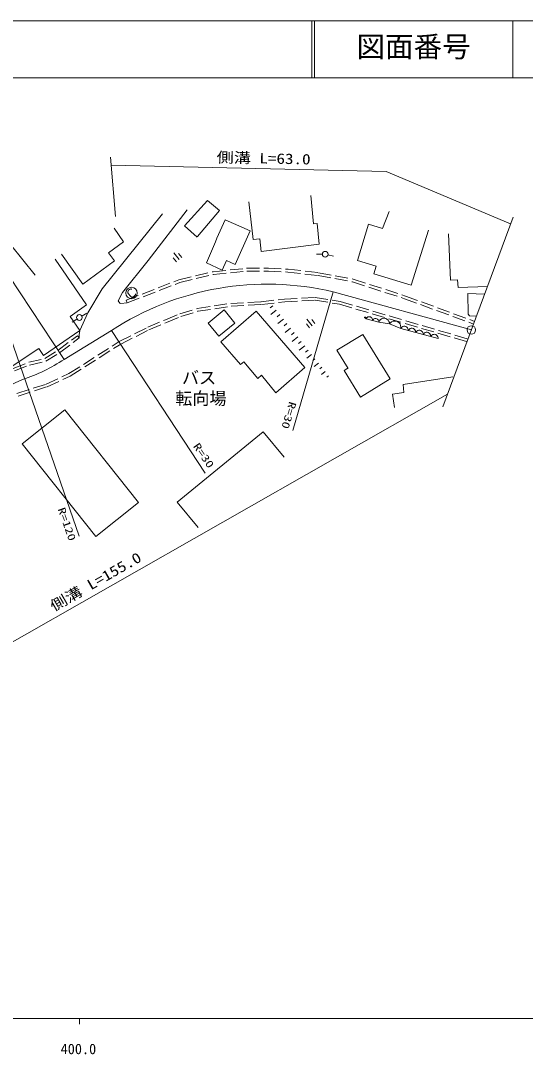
# Model space of a CAD drawing. Units: millimetres, scale not verified. Extents: x 40000 to 680000, y 20000 to 380000.
# Drawn here: x 457711 to 546216, y 198715 to 380000 of the extents above; entities that cross this region are included whole.
import ezdxf
from ezdxf.enums import TextEntityAlignment as Align

# ---------------------------------------------------------------- set-up
doc = ezdxf.new("R2010")
doc.units = ezdxf.units.MM
doc.header["$LTSCALE"] = 1000
doc.linetypes.add('USER2', pattern=[3, 2.25, -0.75])
for name, color, linetype, lineweight in [('M-BGD', 7, 'Continuous', 13), ('M-BMK', 2, 'Continuous', 13), ('M-BMK-SRVR', 3, 'Continuous', 13), ('M-OTRS', 6, 'Continuous', 13), ('M-STR-HTXT', 7, 'Continuous', 13), ('M-TTL', 2, 'Continuous', 13), ('M-TTL-BAND', 7, 'Continuous', 13), ('M-TTL-LINE', 7, 'Continuous', 13), ('M-TTL-TXT', 7, 'Continuous', 13)]:
    doc.layers.add(name, color=color, linetype=linetype, lineweight=lineweight)
doc.styles.add('ＭＳ ゴシック', font='')
doc.styles.get('ＭＳ ゴシック').set_extended_font_data('MS Gothic')

msp = doc.modelspace()

# ---------------------------------------------------------------- linework, layer by layer
at = {"layer": 'M-BGD'}
for p, q in [((490486, 348471), (486467, 344021)), ((492586, 346689), (490486, 348471)), ((497747, 348254), (498483, 341599)), ((509076, 344354), (508614, 349316)), ((467986, 289618), (448305, 346346)), ((448305, 346346), (465343, 320596)), ((480049, 337953), (486939, 346801)), ((488738, 342156), (492586, 346689)), ((522313, 346520), (521161, 343558)), ((472000, 332960), (482592, 346114)), ((492139, 341860), (493561, 345081)), ((493561, 345081), (497960, 343138)), ((474087, 343590), (475751, 341235)), ((486467, 344021), (488645, 342053)), ((497960, 343138), (495326, 337251)), ((509727, 344415), (509076, 344354)), ((510088, 340815), (509727, 344415)), ((518702, 344305), (516769, 337947)), ((518702, 344305), (521161, 343558)), ((526212, 333603), (529248, 343257)), ((473113, 339306), (475751, 341235)), ((491891, 341224), (490300, 337538)), ((492139, 341860), (491891, 341224)), ((498483, 341599), (499650, 341728)), ((499901, 339539), (499650, 341733)), ((532729, 342590), (533097, 334492)), ((464876, 339067), (468597, 333800)), ((474140, 337852), (473113, 339306)), ((484563, 339271), (485507, 338106)), ((485405, 339185), (485971, 338486)), ((499901, 339539), (510088, 340815)), ((510621, 339048), (509621, 339068)), ((463750, 338161), (469240, 330181)), ((468597, 333800), (474140, 337852)), ((475547, 332347), (480049, 337953)), ((484472, 338430), (485039, 337731)), ((490300, 337538), (493047, 336247)), ((493047, 336247), (493832, 337919)), ((495326, 337251), (493832, 337919)), ((511608, 338923), (512581, 338692)), ((516769, 337947), (520050, 336950)), ((520049, 336950), (519639, 335601)), ((519639, 335600), (526212, 333603)), ((533097, 334492), (534350, 334534)), ((534350, 334534), (534451, 333199)), ((472000, 332960), (469512, 328767)), ((474789, 330861), (475547, 332347)), ((505413, 308098), (512518, 332434)), ((534451, 333199), (539559, 333372)), ((539071, 332050), (536149, 332177)), ((536149, 332177), (536184, 328502)), ((469240, 330181), (466411, 328115)), ((474789, 330861), (475109, 330466)), ((475109, 330466), (474789, 330861)), ((475282, 330388), (475109, 330466)), ((476378, 330513), (475282, 330388)), ((476199, 330980), (476378, 330513)), ((501913, 330005), (501452, 329636)), ((469512, 328767), (468102, 325664)), ((468431, 328201), (469288, 328717)), ((493404, 329266), (490574, 326974)), ((490574, 326974), (493404, 329266)), ((499037, 329035), (492815, 323669)), ((495268, 326963), (493404, 329266)), ((493404, 329266), (495268, 326963)), ((499037, 329035), (507559, 319153)), ((502539, 329223), (501605, 328476)), ((503164, 328441), (502692, 328063)), ((536184, 328502), (536397, 328238)), ((536397, 328238), (537641, 328174)), ((468102, 325664), (466411, 328115)), ((467583, 327673), (466742, 327131)), ((490574, 326974), (492439, 324671)), ((492439, 324671), (490574, 326974)), ((492439, 324671), (495268, 326963)), ((495268, 326963), (492439, 324671)), ((503790, 327659), (502835, 326896)), ((504415, 326877), (503935, 326493)), ((507824, 326817), (508390, 326118)), ((507915, 327658), (508859, 326492)), ((508756, 327572), (509323, 326873)), ((518001, 327957), (518285, 327735)), ((518285, 327735), (520510, 327139)), ((520510, 327139), (522402, 326820)), ((522402, 326820), (524364, 326011)), ((468102, 325664), (461743, 321276)), ((465343, 320596), (473643, 325684)), ((467666, 324755), (467965, 324354)), ((468102, 325664), (467962, 324897)), ((467965, 324354), (467962, 324897)), ((473643, 325684), (490095, 300658)), ((505041, 326095), (504072, 325321)), ((505666, 325313), (505179, 324923)), ((506291, 324531), (505310, 323746)), ((517693, 324967), (513187, 322190)), ((517693, 324967), (522493, 317180)), ((524364, 326011), (530920, 324240)), ((492815, 323669), (496245, 319692)), ((506917, 323749), (506423, 323354)), ((507529, 322980), (506561, 322214)), ((451590, 316323), (460881, 322525)), ((461743, 321276), (460881, 322525)), ((508126, 322225), (507671, 321865)), ((508724, 321470), (507872, 320795)), ((513187, 322190), (515160, 318990)), ((496842, 320176), (496250, 319696)), ((499306, 317268), (496842, 320176)), ((507560, 319151), (502443, 314739)), ((509322, 320715), (508925, 320400)), ((509920, 319960), (509183, 319376)), ((510518, 319205), (510178, 318936)), ((515114, 319065), (514438, 318648)), ((499963, 317801), (499306, 317268)), ((502443, 314739), (499963, 317801)), ((511116, 318450), (510494, 317957)), ((511714, 317695), (511432, 317471)), ((514439, 318649), (517313, 313986)), ((524779, 316216), (533525, 317524)), ((522493, 317179), (517313, 313986)), ((524933, 314815), (524779, 316216)), ((524933, 314815), (522912, 314486)), ((522912, 314486), (523296, 312129)), ((465433, 311744), (457947, 305783)), ((478355, 295516), (465433, 311744)), ((485167, 295578), (500247, 307899)), ((485167, 295578), (500247, 307899)), ((500247, 307899), (503908, 303418)), ((457947, 305783), (470869, 289556)), ((470869, 289556), (478355, 295516)), ((488828, 291097), (485167, 295578))]:
    msp.add_line(p, q, dxfattribs=at)
at = {"layer": 'M-BGD', "linetype": 'USER2'}
for p, q in [((485451, 334537), (491444, 335977)), ((485600, 334059), (491528, 335483)), ((491444, 335977), (497343, 336572)), ((491528, 335483), (497370, 336072)), ((497343, 336572), (501175, 336595)), ((497370, 336072), (501164, 336095)), ((501164, 336095), (504576, 335917)), ((501175, 336595), (504618, 336416)), ((504576, 335917), (509870, 335301)), ((504618, 336416), (509944, 335796)), ((509944, 335796), (516016, 334672)), ((476199, 330980), (485451, 334537)), ((476378, 330513), (485600, 334059)), ((509870, 335301), (515893, 334186)), ((515893, 334186), (525034, 331239)), ((516016, 334672), (525197, 331712)), ((488693, 329516), (494565, 330419)), ((494565, 330419), (499901, 330703)), ((494616, 329921), (499943, 330204)), ((499901, 330703), (503984, 331176)), ((499943, 330204), (504026, 330677)), ((503984, 331176), (509380, 331463)), ((504026, 330677), (509353, 330961)), ((509353, 330961), (513616, 330272)), ((509380, 331463), (513727, 330760)), ((513616, 330272), (535922, 323714)), ((513727, 330760), (536063, 324194)), ((525034, 331239), (537132, 326796)), ((525197, 331712), (537304, 327265)), ((483107, 327538), (485651, 328608)), ((483301, 327077), (485820, 328136)), ((485651, 328608), (488693, 329516)), ((485820, 328136), (488803, 329027)), ((488803, 329027), (494616, 329921)), ((480005, 326230), (483107, 327538)), ((480215, 325776), (483301, 327077)), ((464220, 322182), (467666, 324755)), ((475010, 323723), (480005, 326230)), ((475257, 323287), (480215, 325776)), ((464503, 321769), (467965, 324354)), ((466178, 318094), (475010, 323723)), ((466418, 317654), (475257, 323287)), ((461923, 320741), (464220, 322182)), ((462119, 320273), (464503, 321769)), ((456424, 319014), (459129, 320087)), ((456641, 318562), (459279, 319608)), ((459129, 320087), (461923, 320741)), ((459279, 319608), (462119, 320273)), ((462188, 316260), (466178, 318094)), ((462369, 315793), (466418, 317654)), ((457062, 314623), (462188, 316260)), ((457262, 314162), (462369, 315793))]:
    msp.add_line(p, q, dxfattribs=at)
at = {"layer": 'M-BGD'}
for points in [[(477204, 332883), (477113, 332932), (477015, 332942), (476906, 332925), (476798, 332876), (476646, 332753), (476545, 332632), (476490, 332446), (476504, 332277), (476599, 332097), (476907, 331716), (477070, 331578), (477207, 331528), (477386, 331538), (477551, 331620), (477699, 331740), (477802, 331842), (477832, 331925), (477845, 332019), (477825, 332092)], [(518285, 327735), (518300, 327776), (518304, 327817), (518301, 327870), (518283, 327911), (518258, 327948), (518214, 327982), (518172, 327998), (518128, 328005), (518075, 327996), (518037, 327981), (518001, 327957)], [(519397, 327437), (519390, 327576), (519352, 327702), (519276, 327854), (519172, 327953), (519052, 328030), (518880, 328076), (518738, 328069), (518598, 328035), (518457, 327942), (518364, 327851), (518285, 327735)], [(520510, 327139), (520502, 327278), (520464, 327404), (520389, 327556), (520284, 327655), (520165, 327732), (519992, 327778), (519850, 327771), (519710, 327737), (519569, 327644), (519476, 327553), (519397, 327437)], [(522402, 326820), (522368, 327049), (522285, 327253), (522136, 327492), (521947, 327641), (521737, 327750), (521443, 327799), (521209, 327766), (520982, 327687), (520762, 327510), (520622, 327344), (520510, 327139)], [(524364, 326011), (524384, 326267), (524345, 326507), (524242, 326802), (524075, 327008), (523875, 327177), (523571, 327302), (523310, 327324), (523045, 327295), (522765, 327158), (522574, 327013), (522402, 326820)], [(525675, 325657), (525667, 325821), (525623, 325970), (525534, 326149), (525411, 326267), (525270, 326358), (525067, 326412), (524900, 326405), (524734, 326365), (524567, 326256), (524457, 326148), (524364, 326011)], [(526987, 325303), (526978, 325467), (526934, 325616), (526845, 325795), (526722, 325912), (526581, 326003), (526378, 326058), (526211, 326051), (526045, 326011), (525879, 325901), (525769, 325794), (525675, 325657)], [(528298, 324948), (528289, 325112), (528245, 325261), (528156, 325440), (528033, 325558), (527893, 325649), (527689, 325704), (527522, 325696), (527357, 325656), (527190, 325547), (527080, 325439), (526987, 325303)], [(529609, 324594), (529601, 324758), (529557, 324907), (529468, 325086), (529345, 325204), (529204, 325294), (529001, 325349), (528833, 325342), (528668, 325302), (528501, 325192), (528391, 325085), (528298, 324948)], [(530920, 324240), (530912, 324404), (530868, 324553), (530779, 324731), (530656, 324849), (530515, 324940), (530312, 324995), (530145, 324987), (529979, 324948), (529812, 324838), (529702, 324731), (529609, 324594)]]:
    msp.add_lwpolyline(points, dxfattribs=at)
for centre, radius in [((511121, 339038), 500), ((477161, 332237), 1000), ((468003, 327944), 500)]:
    msp.add_circle(centre, radius, dxfattribs=at)
at = {"layer": 'M-BMK'}
for p, q in [((531764, 312256), (544057, 345553)), ((512518, 332434), (536747, 325753)), ((465343, 320596), (473643, 325684))]:
    msp.add_line(p, q, dxfattribs=at)
for centre, radius, start, end in [((500941, 283793), 50000, 76.61154, 123.08992), ((448811, 345631), 30000, 287.93823, 303.4389), ((507701, 207842), 120000, 114.44078, 125.59048)]:
    msp.add_arc(centre, radius, start, end, dxfattribs=at)
at = {"layer": 'M-BMK-SRVR'}
for radius in [750, 22.5]:
    msp.add_circle((536747, 325753), radius, dxfattribs=at)
at = {"layer": 'M-OTRS'}
for radius in [50, 1.5]:
    msp.add_circle((536747, 325753), radius, dxfattribs=at)
at = {"layer": 'M-STR-HTXT'}
for p, q in [((443676, 355829), (460266, 335341)), ((474316, 345646), (473466, 356065)), ((473582, 354645), (521828, 353539)), ((521828, 353539), (543626, 344386)), ((532589, 314492), (419642, 250165))]:
    msp.add_line(p, q, dxfattribs=at)
at = {"layer": 'M-TTL'}
msp.add_line((680000, 380000), (40000, 380000), dxfattribs=at)
at = {"layer": 'M-TTL-BAND'}
for p, q in [((40000, 205000), (579000, 205000)), ((468000, 205000), (468000, 204000))]:
    msp.add_line(p, q, dxfattribs=at)
at = {"layer": 'M-TTL-LINE'}
for p, q in [((508747, 380000), (508747, 370000)), ((509247, 380000), (509247, 370000)), ((543997, 380000), (543997, 370000)), ((40000, 370000), (680000, 370000))]:
    msp.add_line(p, q, dxfattribs=at)

# ---------------------------------------------------------------- texts
at = {"layer": 'M-BGD', "style": 'ＭＳ ゴシック'}
for s, p in [('バス', (485997, 315630)), ('転向場', (484811, 311990))]:
    msp.add_text(s, height=2199, dxfattribs=at).set_placement(p, align=Align.BOTTOM_LEFT)
at = {"layer": 'M-BGD', "style": 'ＭＳ ゴシック', "width": 1.35}
for s, rotation, p in [('R=30', 253.3, (504445, 313421)), ('R=30', 304.5, (487561, 305138)), ('R=120', 289.4, (463821, 294215))]:
    msp.add_text(s, height=1320, rotation=rotation, dxfattribs=at).set_placement(p, align=Align.BOTTOM_LEFT)
at = {"layer": 'M-STR-HTXT', "style": 'ＭＳ ゴシック', "width": 1.2}
for s, rotation, p in [('側溝 L=63.0', 358.7, (492054, 354597)), ('側溝 L=155.0', 29.9, (463800, 275865))]:
    msp.add_text(s, height=1833, rotation=rotation, dxfattribs=at).set_placement(p, align=Align.BOTTOM_LEFT)
at = {"layer": 'M-TTL-BAND', "style": 'ＭＳ ゴシック'}
msp.add_text('400.0', height=1833, dxfattribs=at).set_placement((464719, 198195), align=Align.BOTTOM_LEFT)
at = {"layer": 'M-TTL-TXT', "style": 'ＭＳ ゴシック'}
msp.add_text('図面番号', height=3666, dxfattribs=at).set_placement((516622, 372500), align=Align.BOTTOM_LEFT)

doc.saveas('drawing.dxf')
